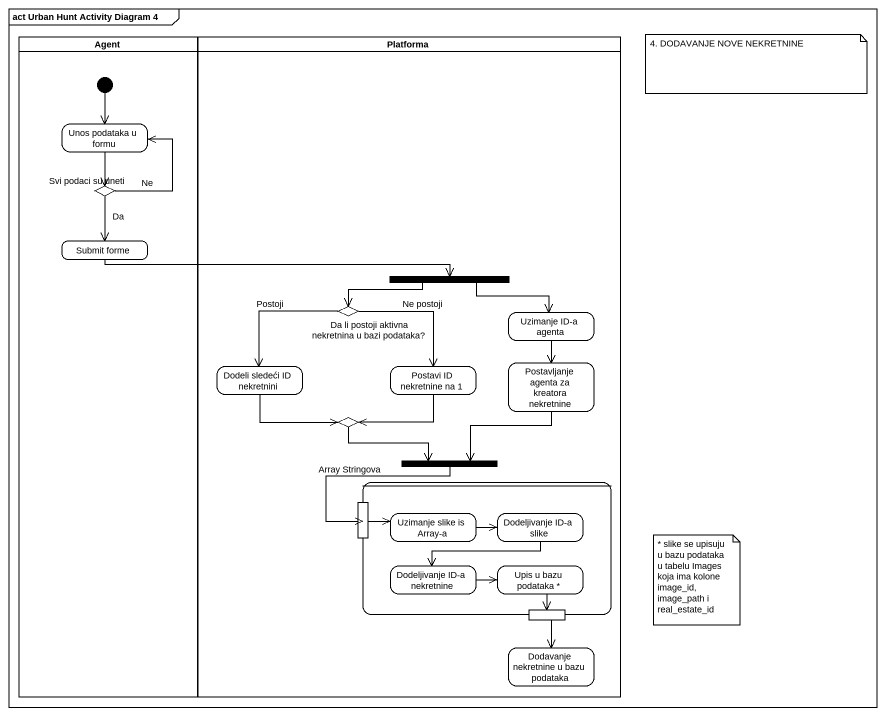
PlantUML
@startuml
mainframe act Urban Hunt Activity Diagram 4
hide empty description
state "Agent" as Agent_ <<partition>> {
  state "Unos podataka u formu" as Unos_podataka_u_formu
  state "Svi podaci su uneti" as Svi_podaci_su_uneti <<choice>>
  state "Submit forme" as Submit_forme
  [*] --> Unos_podataka_u_formu
}
state Platforma <<partition>> {
  state "Da li postoji aktivna nekretnina u bazi podataka?" as Da_li_postoji_aktivna <<choice>>
  state fork1 <<fork>>
  state "Uzimanje ID-a agenta" as Uzimanje_ID_a_agenta
  state "Dodeli sledeći ID nekretnini" as Dodeli_sledeći_ID_nekretnini
  state "Postavi ID nekretnine na 1" as Postavi_ID_nekretnine_na_1
  state "Postavljanje agenta za kreatora nekretnine" as Postavljanje_agenta_za
  state choice1 <<choice>>
  state fork2 <<join>>
  state " " as state1 {
    state pin1 <<outputPin>>
    state "Uzimanje slike is Array-a" as Uzimanje_slike_is_Array_a
    state "Dodeljivanje ID-a slike" as Dodeljivanje_ID_a_slike
    state "Dodeljivanje ID-a nekretnine" as Dodeljivanje_ID_a_nekretnine
    state "Upis u bazu podataka *" as Upis_u_bazu_podataka
    state pin2 <<inputPin>>
  }
  state "Dodavanje nekretnine u bazu podataka" as Dodavanje_nekretnine_u_bazu
}
Unos_podataka_u_formu --> Svi_podaci_su_uneti
Svi_podaci_su_uneti -up-> Unos_podataka_u_formu : Ne
Svi_podaci_su_uneti --> Submit_forme : Da
Submit_forme -right-> fork1
Da_li_postoji_aktivna --> Dodeli_sledeći_ID_nekretnini : Postoji
Da_li_postoji_aktivna --> Postavi_ID_nekretnine_na_1 : Ne postoji
fork1 -left-> Da_li_postoji_aktivna
fork1 -right-> Uzimanje_ID_a_agenta
Uzimanje_ID_a_agenta --> Postavljanje_agenta_za
Dodeli_sledeći_ID_nekretnini -right-> choice1
Postavi_ID_nekretnine_na_1 -left-> choice1
Postavljanje_agenta_za --> fork2
choice1 -right-> fork2
fork2 --> state1 : Array Stringova
pin1 -right-> Uzimanje_slike_is_Array_a
Uzimanje_slike_is_Array_a -right-> Dodeljivanje_ID_a_slike
Dodeljivanje_ID_a_slike -left-> Dodeljivanje_ID_a_nekretnine
Dodeljivanje_ID_a_nekretnine -right-> Upis_u_bazu_podataka
Upis_u_bazu_podataka --> pin2
pin2 --> Dodavanje_nekretnine_u_bazu
note as N1
  4. DODAVANJE NOVE NEKRETNINE
end note
note as N2
  * slike se upisuju u bazu podataka u tabelu Images koja ima kolone image_id, image_path i real_estate_id
end note
@enduml
